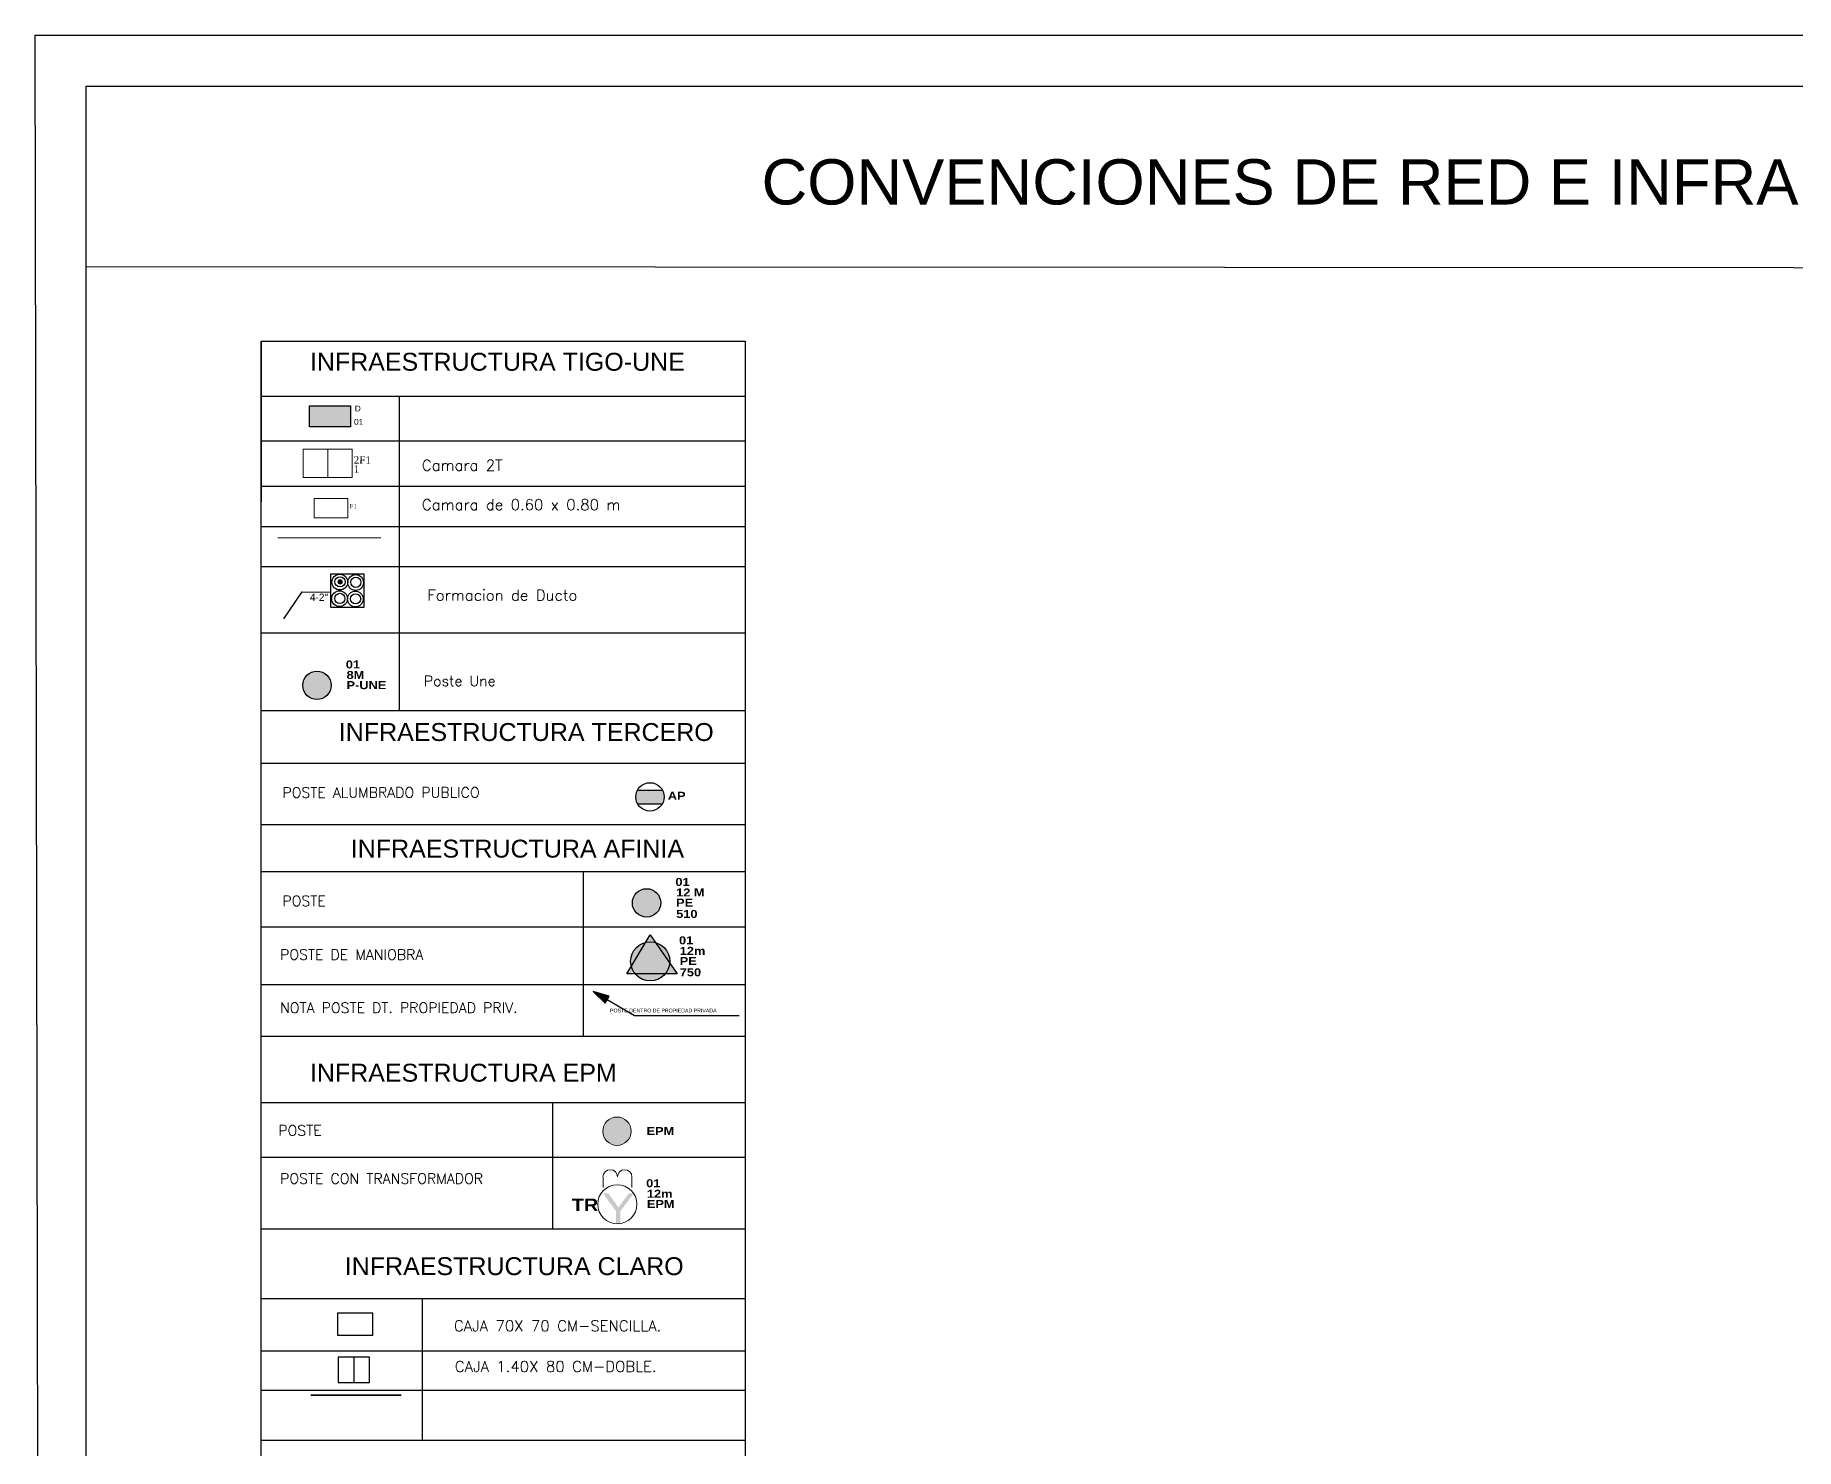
# Model space of a CAD drawing. Header units: inches. Extents: x -75.59 to -67.86, y 4.63 to 13.89.
# Drawn here: x -75.585957 to -75.585067, y 6.271443 to 6.272157 of the extents above; entities that cross this region are included whole.
import ezdxf
from ezdxf.enums import TextEntityAlignment as Align

# ---------------------------------------------------------------- set-up
doc = ezdxf.new("R2010")
doc.units = ezdxf.units.IN
doc.header["$MEASUREMENT"] = 0
doc.linetypes.add('DASHEDX2', pattern=[38.099999999999994, 25.4, -12.7])
for name, color, linetype in [('ALUMBRADO PUBLICO', 7, 'Continuous'), ('CAMARA CLARO', 1, 'Continuous'), ('CANALIZACION TIGO-UNE', 30, 'Continuous'), ('DUC_UTILIZAR', 1, 'Continuous'), ('FORMACION DE DUCTO TIGO-UNE', 30, 'Continuous'), ('POSTE AFINIA CON TRANSFORMADOR', 7, 'Continuous'), ('POSTE DT_PREDIO', 8, 'Continuous'), ('POSTE TIGO_UNE', 30, 'Continuous'), ('POSTES UFINET', 93, 'Continuous'), ('ROTULO', 250, 'Continuous')]:
    doc.layers.add(name, color=color, linetype=linetype)
for name, color, linetype, lineweight in [('CAMARA TIGO-UNE', 30, 'Continuous', 25), ('CANALIZACION CLARO', 1, 'Continuous', 35), ('POSTE EPM', 1, 'Continuous', 20)]:
    doc.layers.add(name, color=color, linetype=linetype, lineweight=lineweight)
doc.layers.add('POSTE AFINIA', color=7, linetype='Continuous', true_color=0x000000)
doc.styles.add('ARIAL_BLACK', font='')
doc.styles.add('BOOK', font='BOOKOS.TTF')
doc.styles.add('romans', font='romans.shx', dxfattribs={"height": 0.5})
doc.styles.get("Standard").update_dxf_attribs({"font": 'arial.ttf'})
doc.styles.add('SWIS721BT', font='swissi.ttf')
doc.styles.get('ARIAL_BLACK').set_extended_font_data('Arial Black', bold=True)
doc.linetypes.add('CERCA_LINE', pattern='A,12.7,-5.08,["X",Standard,S=2.54,R=0,X=-2.54,Y=-1.27],-2.08', length=19.86)

# ---------------------------------------------------------------- blocks, each defined once
blk = doc.blocks.new('Caja_Inst')
at = {"layer": 'CAMARA CLARO'}
blk.add_lwpolyline([(-0.66, 0.41), (-0.6600000000000001, -0.41), (0.6600000000000001, -0.41), (0.6600000000000001, 0.41)], close=True, dxfattribs=at)
at = {"layer": 'CAMARA CLARO', "style": 'romans'}
blk.add_attdef('NCCD', text='', height=1, dxfattribs=at).set_placement((0.0026368952827056, 0.5511880484599417), align=Align.CENTER)
at = {"layer": 'CAMARA CLARO', "style": 'romans', "flags": 1}
blk.add_attdef('UTILIZADO', (0.5331071786338697, -0.5494473870903464), '', height=1, dxfattribs=at)
blk = doc.blocks.new('camara_d')
at = {"layer": 'CAMARA CLARO'}
blk.add_line((-0.66, 0), (0.6600000000000003, 0), dxfattribs=at)
blk.add_lwpolyline([(0.6600000000000003, -0.82), (0.6600000000000003, 0.82), (-0.66, 0.82), (-0.66, -0.82)], close=True, dxfattribs=at)
at = {"layer": 'CAMARA CLARO', "style": 'romans'}
blk.add_attdef('NCCD', text='', height=1, dxfattribs=at).set_placement((0.0218738314486373, 0.944499409998368), align=Align.CENTER)
at = {"layer": 'CAMARA CLARO', "style": 'romans', "flags": 1}
blk.add_attdef('UTILIZADO', (0.5937969466650195, -0.5234937930576571), '', height=1, dxfattribs=at)
blk = doc.blocks.new('CAM 2F1 TIGO-UNE')
at = {"layer": 'CAMARA TIGO-UNE', "lineweight": 0}
for p, q in [((-0.3097077279817313, 0.5508885600138456), (0.3285191798349842, 0.5513232453959063)), ((-0.3089553877944127, -0.5537349343067035), (-0.3097077279817313, 0.5508885600138456)), ((0.3285191798349842, 0.5513232453959063), (0.3292715200223029, -0.5533002489246428)), ((-0.3093315578298643, -0.001423187204636633), (0.3288953498704359, -0.000988501706160605)), ((0.3292715200223029, -0.5533002489246428), (-0.3089553877944127, -0.5537349343067035))]:
    blk.add_line(p, q, dxfattribs=at)
at = {"layer": 'CAMARA TIGO-UNE', "lineweight": 0, "style": 'BOOK'}
for tag, p in [('CONSECUTIVO', (-0.197035068878904, -0.5869666172657162)), ('TIPOCAM', (0.007510607014410198, -0.586097469786182))]:
    blk.add_attdef(tag, p, '', height=0.1656417416767251, rotation=270.0390231682604, dxfattribs=at)
blk = doc.blocks.new('*U490')
at = {"layer": 'CAMARA TIGO-UNE', "lineweight": 0}
for p, q in [((-0.3651208516675979, 0.6314425804885104), (0.3651208515511826, 0.6319399354979396)), ((-0.3642600446473807, -0.6324372905073687), (-0.3651208516675979, 0.6314425804885104)), ((0.3651208515511826, 0.6319399354979396), (0.3659816585713997, -0.6319399354979396)), ((0.3659816585713997, -0.6319399354979396), (-0.3642600446473807, -0.6324372905073687))]:
    blk.add_line(p, q, dxfattribs=at)
at = {"layer": 'CAMARA TIGO-UNE', "lineweight": 0, "style": 'BOOK'}
for tag, p in [('CONSECUTIVO', (0.2115432566830125, 0.6963455847083146)), ('TIPOCAM', (0.00699758078969834, 0.6954764372287805))]:
    blk.add_attdef(tag, p, '', height=0.1656417416767251, rotation=90.03902316761753, dxfattribs=at)
blk = doc.blocks.new('CAM PRIMARIA TIGO-UNE')
h = blk.add_hatch()
h.set_pattern_fill('ANSI31', color=30)
h.set_pattern_definition([(45, (0.6233871834531435, -6.24125661611104), (-0.08838834764831845, 0.08838834764831845), [])])
h.paths.add_polyline_path([(-1.110004335558301e-05, 5.380283539135888e-06), (9.673398277953993e-06, 5.380283539135888e-06), (9.673398277953993e-06, -5.202319614650008e-06), (-1.110004335558301e-05, -5.202319614650008e-06)])
at = {"layer": 'CAMARA TIGO-UNE'}
h = blk.add_hatch(dxfattribs=at)
h.set_pattern_fill('ANSI31', color=256)
h.set_pattern_definition([(45, (0.62339071620681, -6.241258588470184), (-0.08838834764831845, 0.08838834764831845), [])])
h.paths.add_polyline_path([(-1.110004335558301e-05, 5.380283539135888e-06), (9.673398277953993e-06, 5.380283539135888e-06), (9.673398277953993e-06, -5.202319614650008e-06), (-1.110004335558301e-05, -5.202319614650008e-06)])
h = blk.add_hatch(color=256, dxfattribs=at)
h.dxf.hatch_style = 1
h.paths.add_polyline_path([(-1.110004335558301e-05, 5.380283539135888e-06), (9.673398277953993e-06, 5.380283539135888e-06), (9.673398277953993e-06, -5.202319614650008e-06), (-1.110004335558301e-05, -5.202319614650008e-06)])
blk.add_lwpolyline([(-1.110004335558301e-05, 5.380283539135888e-06), (9.673398277953993e-06, 5.380283539135888e-06), (9.673398277953993e-06, -5.202319614650008e-06), (-1.110004335558301e-05, -5.202319614650008e-06)], close=True, dxfattribs=at)
blk = doc.blocks.new('POSTE EPM')
at = {"layer": 'POSTE EPM'}
h = blk.add_hatch(color=256, dxfattribs=at)
h.dxf.hatch_style = 1
h.paths.add_polyline_path([(-0.7165603611372791, -0.002213178443810249, 1), (0.7181609006476137, -0.002213178443810249, 1)])
blk.add_circle((0.0008002697551674487, -0.002213178443810249), 0.7173606308924464, dxfattribs=at)
at = {"layer": 'POSTE EPM', "color": 251, "true_color": 0x545454, "insert": (1.493904126660325, 0.2113818945536856), "char_height": 0.4045303201912708, "attachment_point": 1, "style": 'ARIAL_BLACK'}
blk.add_mtext_dynamic_manual_height_columns('EPM', width=1.339378879624789, gutter_width=1, heights=[0], dxfattribs=at)
at = {"layer": 'POSTE EPM', "color": 251, "true_color": 0x545454, "style": 'ARIAL_BLACK'}
for tag, p in [('NO_POSTE', (1.457402734959505, 0.8535434625485792)), ('ALTURA(m)', (1.495585900030576, 0.3208728036990856))]:
    blk.add_attdef(tag, p, '', height=0.4045303201912708, dxfattribs=at)
at = {"layer": 'POSTE EPM', "color": 251, "true_color": 0x545454, "flags": 1}
for tag, p in [('VANO', (1.48895076401514, -0.7525384660587329)), ('PRIMARIA', (1.48895076401514, -1.184856571430567)), ('TRANSFORMADOR', (1.493904126660325, -1.577423813736825)), ('SECUNDARIA', (1.48895076401514, -1.970053554444218)), ('FIBRA_OPTICA', (1.48895076401514, -2.755250537457869)), ('ILUMINARIA', (1.493904126660325, -2.362652045951044)), ('TELEVISION', (1.48895076401514, -3.147849028964695)), ('DISTANCIA(m)', (1.48895076401514, -3.54044752047152)), ('ATRIBUTO1', (1.48895076401514, -4.732148489755592)), ('TELEFONIA', (1.48895076401514, -3.946951506741942)), ('DIRECCION', (1.48895076401514, -4.339549998248767)), ('ATRIBUTO2', (1.48895076401514, -5.124746981262417)), ('ATRIBUTO3', (1.48895076401514, -5.517345472769242))]:
    blk.add_attdef(tag, p, '', height=0.3282527874904233, dxfattribs=at)
blk = doc.blocks.new('POSTE EPM TR')
at = {"layer": 'POSTE EPM'}
blk.add_hatch(color=256, dxfattribs=at).paths.add_polyline_path([(-0.06726006318820055, -1.00726477909874), (-0.06726006318820055, -0.3484594946973161), (-0.726065347589639, 0.5465212690178269), (-0.4525990031211222, 0.5465212690178269), (-0.116981216727936, 0.07417031039038946), (-0.1045509283430306, 0.06174002200545559), (-0.0921206399580683, 0.03687944523559139), (-0.07969035157313442, 0.02444915685066107), (-0.06726006318820055, -0.0004114199192031265), (-0.05482977480329509, -0.01284170830414055), (-0.04239948641836122, -0.03770228507400475), (-0.02996919803339892, -0.05013257345893507), (-0.01753890964846505, -0.07499315022879927), (-0.005108621263531177, -0.08742343861372959), (0.007321667121374276, -0.09985372699866346), (0.01975195550630815, -0.1247143037685312), (0.03218224389124202, -0.1371445921534615), (0.04461253227620432, -0.1620051689233257), (0.05704282066110977, -0.1744354573082596), (0.05704282066110977, -0.1868657456931899), (0.06947310904604365, -0.1620051689233257), (0.08190339743097752, -0.1495748805383954), (0.09433368581588297, -0.1371445921534615), (0.09433368581588297, -0.1122840153836009), (0.1067639742008737, -0.09985372699866346), (0.1191942625857791, -0.08742343861372959), (0.131624550970713, -0.06256286184386894), (0.1440548393556469, -0.05013257345893507), (0.1564851277405523, -0.02527199668907087), (0.1689154161255146, -0.01284170830414055), (0.1813457045104485, 0.01201886846572719), (0.2062062812802878, 0.02444915685066107), (0.2186365696652217, 0.04930973362052526), (0.2310668580501556, 0.07417031039038946), (0.2434971464351179, 0.08660059877531978), (0.2434971464351179, 0.08660059877531978), (0.5791149328283041, 0.5465212690178269), (0.840150988911887, 0.5465212690178269), (0.1564851277405523, -0.3484594946973161), (0.1564851277405523, -1.00726477909874)])
at = {"layer": 'POSTE EPM', "lineweight": 0}
blk.add_lwpolyline([(0.7407086818323876, 1.373171867360806, 0.9999380375311039), (0.007311318052757088, 1.373134119076255, 0.9999380375305137), (-0.7260756966635711, 1.373134119070311)], format="xyb", dxfattribs=at)
for points in [[(-0.7136350592047052, 1.36692030242337), (-0.7136350592047052, 0.8448481902562044)], [(0.7407086818323876, 0.8448481902562044), (0.7407086818323876, 1.36692030242337)]]:
    blk.add_lwpolyline(points, dxfattribs=at)
blk.add_circle((0.001108792577014128, -0.006628833760299102), 0.988210196253369, dxfattribs=at)
at = {"layer": 'POSTE EPM', "insert": (-2.297282734857781, 0.2786238659183624), "char_height": 0.62496041, "attachment_point": 1, "style": 'ARIAL_BLACK'}
blk.add_mtext_dynamic_manual_height_columns('TR', width=1.339378879624789, gutter_width=1, heights=[0], dxfattribs=at)
at = {"layer": 'POSTE EPM', "color": 251, "true_color": 0x545454, "insert": (1.493904126660325, 0.2113818945536856), "char_height": 0.4045303201912708, "attachment_point": 1, "style": 'ARIAL_BLACK'}
blk.add_mtext_dynamic_manual_height_columns('EPM', width=1.339378879624789, gutter_width=1, heights=[0], dxfattribs=at)
at = {"layer": 'POSTE EPM', "color": 251, "true_color": 0x545454, "style": 'ARIAL_BLACK'}
for tag, p in [('NO_POSTE', (1.457402734959505, 0.8535434625485792)), ('ALTURA(m)', (1.495585900030576, 0.3208728036990856))]:
    blk.add_attdef(tag, p, '', height=0.4045303201912708, dxfattribs=at)
at = {"layer": 'POSTE EPM', "color": 251, "true_color": 0x545454, "flags": 1}
for tag, p in [('PRIMARIA', (1.48895076401514, -1.184856571430567)), ('TRANSFORMADOR', (1.493904126660325, -1.577423813736825)), ('SECUNDARIA', (1.48895076401514, -1.970053554444218)), ('FIBRA_OPTICA', (1.48895076401514, -2.755250537457869)), ('ILUMINARIA', (1.493904126660325, -2.362652045951044)), ('TELEVISION', (1.48895076401514, -3.147849028964695)), ('DISTANCIA(m)', (1.48895076401514, -3.54044752047152)), ('ATRIBUTO1', (1.48895076401514, -4.709177207617145)), ('TELEFONIA', (1.508925531085929, -3.930801923052047)), ('DIRECCION', (1.508925531085929, -4.323400414558872)), ('ATRIBUTO2', (1.48895076401514, -5.10177569912397)), ('ATRIBUTO3', (1.48895076401514, -5.494374190630795))]:
    blk.add_attdef(tag, p, '', height=0.3282527874904233, dxfattribs=at)
blk = doc.blocks.new('DUC_UTILIZAR')
at = {"layer": 'DUC_UTILIZAR', "lineweight": 5}
h = blk.add_hatch(color=0, dxfattribs=at)
edge = h.paths.add_edge_path()
edge.add_arc((3.734103195540683e-07, -1.173386832409307e-05), 0.1373816321395313, 0, 360)
at = {"layer": 'DUC_UTILIZAR', "color": 0, "lineweight": 5}
blk.add_circle((3.734103195540683e-07, -1.173386832409307e-05), 0.1373816321395313, dxfattribs=at)
blk.add_circle((3.734103195540683e-07, -1.173386832409307e-05), 0.1373816321395313, dxfattribs=at)
blk = doc.blocks.new('POSTE UNE')
at = {"layer": 'POSTE TIGO_UNE'}
h = blk.add_hatch(color=30, dxfattribs=at)
h.dxf.hatch_style = 1
h.paths.add_polyline_path([(-0.7165603611372791, -0.002213178443810249, 1), (0.7181609006476137, -0.002213178443810249, 1)])
at = {"layer": 'POSTE TIGO_UNE', "color": 30}
blk.add_circle((0.0008002697551674487, -0.002213178443810249), 0.7173606308924464, dxfattribs=at)
at = {"layer": 'POSTE TIGO_UNE', "color": 251, "true_color": 0x545454, "insert": (1.493904126660325, 0.2113818945536856), "char_height": 0.4045303201912708, "attachment_point": 1, "style": 'ARIAL_BLACK'}
blk.add_mtext_dynamic_manual_height_columns('P-UNE', width=1.339378879624789, gutter_width=1, heights=[0], dxfattribs=at)
at = {"layer": 'POSTE TIGO_UNE', "color": 251, "true_color": 0x545454, "style": 'ARIAL_BLACK'}
for tag, p in [('NO_POSTE', (1.457402734959505, 0.8535434625485792)), ('ALTURA(m)', (1.495585900030576, 0.3208728036990856))]:
    blk.add_attdef(tag, p, '', height=0.4045303201912708, dxfattribs=at)
at = {"layer": 'POSTE TIGO_UNE', "color": 251, "true_color": 0x545454, "flags": 1}
for tag, p in [('VANO', (1.48895076401514, -0.6002848621782086)), ('RECEPTOR_OPTICO', (1.48895076401514, -0.9932428456044686)), ('AMPLIFICADOR', (1.48895076401514, -1.873956057829494)), ('FUENTE', (1.48895076401514, -1.415654026839592)), ('TELEVISION', (1.48895076401514, -2.899621655791918)), ('FIBRA_OPTICA_EXISTENTE', (1.48895076401514, -2.360948992371792)), ('ESTADO_DEL_POSTE', (1.48895076401514, -3.400274124059624)), ('DIRECCION', (1.48895076401514, -3.852447516899002)), ('ATRIBUTO1', (1.48895076401514, -4.245046008405827)), ('ATRIBUTO2', (1.48895076401514, -4.637644499912652)), ('ATRIBUTO3', (1.48895076401514, -5.030242991419477))]:
    blk.add_attdef(tag, p, '', height=0.3282527874904233, dxfattribs=at)
blk = doc.blocks.new('POSTE AFINIA')
at = {"layer": 'POSTE AFINIA'}
h = blk.add_hatch(color=7, dxfattribs=at)
h.dxf.hatch_style = 1
h.paths.add_polyline_path([(-0.7165603611372791, -0.002213178443810249, 1), (0.7181609006476137, -0.002213178443810249, 1)])
at = {"layer": 'POSTE AFINIA', "color": 7}
blk.add_circle((0.0008002697551674487, -0.002213178443810249), 0.7173606308924464, dxfattribs=at)
at = {"layer": 'POSTE AFINIA', "color": 7, "insert": (1.493904126660325, 0.2113818945536856), "char_height": 0.4045303201912708, "attachment_point": 1, "style": 'ARIAL_BLACK'}
blk.add_mtext_dynamic_manual_height_columns('PE', width=1.339378879624789, gutter_width=1, heights=[0], dxfattribs=at)
at = {"layer": 'POSTE AFINIA', "color": 7, "style": 'ARIAL_BLACK'}
for tag, p in [('NO_POSTE', (1.457402734959505, 0.8535434625485792)), ('ALTURA(m)', (1.495585900030576, 0.3208728036990856)), ('RESISTENCIA_DE_POSTE', (1.495585900030576, -0.7638056536155275))]:
    blk.add_attdef(tag, p, '', height=0.4045303201912708, dxfattribs=at)
at = {"layer": 'POSTE AFINIA', "color": 251, "true_color": 0x545454, "flags": 1}
for tag, p in [('NODO', (1.48895076401514, -1.183936732592386)), ('VANO', (1.48895076401514, -2.019512495410389)), ('DIRECCION', (1.48895076401514, -1.606739689715116)), ('NIVEL_DE_TENSION', (1.48895076401514, -2.402219147194828)), ('EQUPOS_DE_MANIOBRA', (1.493904126660325, -2.846005492671352)), ('ALUMBRADO', (1.493904126660325, -3.315490165837431)), ('MATERIAL', (1.48895076401514, -3.784613041296485)), ('ESTADO', (1.48895076401514, -4.224113679980848)), ('RETENIDA', (1.48895076401514, -4.666840878879618)), ('FIBRA_OPTICA_EXISTENTES', (1.48895076401514, -5.607165586795215)), ('CAJAS_DE_EMPALME_EXISTENTE', (1.48895076401514, -6.057546520389714)), ('RESERVAS_EXISTENTES', (1.48895076401514, -6.615927900623099)), ('NAP_O_CTO_EXISTENTES', (1.48895076401514, -7.139479729609896)), ('TAP', (1.48895076401514, -7.626277934085929)), ('SPLITER/HFC', (1.48895076401514, -8.047328576947786)), ('AMPLIFICADOR_HFC_EXISTENTES', (1.48895076401514, -8.582112299611158)), ('FUENTE_HFC_EXISTENTES', (1.48895076401514, -9.01693747484424)), ('RECEPTOR_O_NODO_OPTICO_HFC_EXISTENTES', (1.48895076401514, -9.547058460106019)), ('FIBRA_OPTICA_PROYECTADA', (1.48895076401514, -10.04326085625912)), ('CAJAS_DE_EMPALME_PROYECTADA', (1.48895076401514, -10.52529068110091)), ('NAP_O_CTO_PROYECTADAS', (1.48895076401514, -10.96325507849903)), ('HERRAJES_PROYECTADOS', (1.48895076401514, -11.4993895185718)), ('RESERVAS_PROYECTADAS', (1.48895076401514, -11.93916984463883)), ('BAJANTES_PROYECTADOS', (1.48895076401514, -12.40572333363805))]:
    blk.add_attdef(tag, p, '', height=0.3282527874904233, dxfattribs=at)
blk = doc.blocks.new('POSTE AFINIA DE MANIOBRA')
at = {"layer": 'POSTE AFINIA CON TRANSFORMADOR', "true_color": 0xffffff}
h = blk.add_hatch(color=7, dxfattribs=at)
h.dxf.hatch_style = 1
h.paths.add_polyline_path([(-1.181833879260424, -0.6295316152939705), (0.001108792577014128, 1.326518629216238), (1.362064054771992, -0.6295316152939705)])
at = {"layer": 'POSTE AFINIA CON TRANSFORMADOR', "true_color": 0x000000}
h = blk.add_hatch(color=18, dxfattribs=at)
h.dxf.hatch_style = 1
edge = h.paths.add_edge_path()
edge.add_arc((0.001108792577014128, -0.006628833760299102), 0.988210196253369, 0, 360)
at = {"layer": 'POSTE AFINIA CON TRANSFORMADOR'}
blk.add_lwpolyline([(-1.181833879260424, -0.6295316152939705), (0.001108792577014128, 1.326518629216238), (1.362064054771992, -0.6295316152939705)], close=True, dxfattribs=at)
at = {"layer": 'POSTE AFINIA CON TRANSFORMADOR', "color": 7}
blk.add_circle((0.001108792577014128, -0.006628833760299102), 0.988210196253369, dxfattribs=at)
at = {"layer": 'POSTE AFINIA CON TRANSFORMADOR', "color": 7, "insert": (1.493904126660325, 0.2113818945536856), "char_height": 0.4045303201912708, "attachment_point": 1, "style": 'ARIAL_BLACK'}
blk.add_mtext_dynamic_manual_height_columns('PE', width=1.339378879624789, gutter_width=1, heights=[0], dxfattribs=at)
at = {"layer": 'POSTE AFINIA CON TRANSFORMADOR', "color": 7, "style": 'ARIAL_BLACK'}
for tag, p in [('NO_POSTE', (1.457402734959505, 0.8535434625485792)), ('ALTURA(m)', (1.495585900030576, 0.3208728036990856)), ('RESISTENCIA_DE_POSTE', (1.495585900030576, -0.7638056536155275))]:
    blk.add_attdef(tag, p, '', height=0.4045303201912708, dxfattribs=at)
at = {"layer": 'POSTE AFINIA CON TRANSFORMADOR', "color": 251, "true_color": 0x545454, "flags": 1}
for tag, p in [('NODO', (1.48895076401514, -1.183936732592386)), ('VANO', (1.48895076401514, -2.019512495410389)), ('DIRECCION', (1.48895076401514, -1.606739689715116)), ('NIVEL_DE_TENSION', (1.48895076401514, -2.402219147194828)), ('EQUPOS_DE_MANIOBRA', (1.493904126660325, -2.846005492671352)), ('ALUMBRADO', (1.493904126660325, -3.315490165837431)), ('MATERIAL', (1.48895076401514, -3.784613041296485)), ('ESTADO', (1.48895076401514, -4.224113679980848)), ('RETENIDA', (1.48895076401514, -4.666840878879618)), ('FIBRA_OPTICA_EXISTENTES', (1.48895076401514, -5.607165586795215)), ('CAJAS_DE_EMPALME_EXISTENTE', (1.48895076401514, -6.057546520389714)), ('RESERVAS_EXISTENTES', (1.48895076401514, -6.615927900623099)), ('NAP_O_CTO_EXISTENTES', (1.48895076401514, -7.139479729609896)), ('TAP', (1.48895076401514, -7.626277934085929)), ('SPLITER/HFC', (1.48895076401514, -8.047328576947786)), ('AMPLIFICADOR_HFC_EXISTENTES', (1.48895076401514, -8.582112299611158)), ('FUENTE_HFC_EXISTENTES', (1.48895076401514, -9.01693747484424)), ('RECEPTOR_O_NODO_OPTICO_HFC_EXISTENTES', (1.48895076401514, -9.547058460106019)), ('FIBRA_OPTICA_PROYECTADA', (1.48895076401514, -10.04326085625912)), ('CAJAS_DE_EMPALME_PROYECTADA', (1.48895076401514, -10.52529068110091)), ('NAP_O_CTO_PROYECTADAS', (1.48895076401514, -10.96325507849903)), ('HERRAJES_PROYECTADOS', (1.48895076401514, -11.4993895185718)), ('RESERVAS_PROYECTADAS', (1.48895076401514, -11.93916984463883)), ('BAJANTES_PROYECTADOS', (1.48895076401514, -12.40572333363805))]:
    blk.add_attdef(tag, p, '', height=0.3282527874904233, dxfattribs=at)
blk = doc.blocks.new('*U464')
at = {"layer": 'POSTE DT_PREDIO'}
h = blk.add_hatch(color=8, dxfattribs=at)
h.dxf.hatch_style = 1
h.paths.add_polyline_path([(0.02842824948420069, 0.6843754222793388), (0.134369485692664, 0.6540697736826901), (0.107644329152069, 0.6077804447136074)])
at = {"layer": 'POSTE DT_PREDIO', "color": 8}
blk.add_lwpolyline([(0.107644329152069, 0.6077804447136073), (0.134369485692664, 0.6540697736826901), (0.02842824948420069, 0.6843754222793388)], close=True, dxfattribs=at)
for points in [[(0.1210069074223665, 0.6309251091981487), (0.3034503130816583, 0.5255913598301147)], [(0.3034503130816583, 0.5255913598301147), (1.003450313081658, 0.5255913598301147)]]:
    blk.add_lwpolyline(points, dxfattribs=at)
at = {"layer": 'POSTE DT_PREDIO', "color": 8, "linetype": 'CERCA_LINE', "ltscale": 0.5}
blk.add_attdef('OBSERVACION', text='', height=0.025, dxfattribs=at).set_placement((0.4968735991256893, 0.5457517800601751), align=Align.CENTER)
blk = doc.blocks.new('POSTE ALUMBRADO')
at = {"layer": 'ALUMBRADO PUBLICO'}
h = blk.add_hatch(color=256, dxfattribs=at)
h.dxf.hatch_style = 1
edge = h.paths.add_edge_path()
edge.add_arc((0.0008002697551732219, -0.002213178443808528), 0.7173606308924405, 329.2325913195247, 388.9533678828048)
edge.add_line((0.628500862111096, 0.3450593962153833), (-0.6269003226007613, 0.3450593962153837))
edge.add_arc((0.0008002697551668936, -0.00221317844380981), 0.7173606308924462, 151.0466321171953, 210.7674086804753)
edge.add_line((-0.6155925848795061, -0.3691820102398183), (0.617193124389841, -0.3691820102398182))
for points in [[(-0.6269003226007612, 0.3450593962153832), (0.6285008621110961, 0.3450593962153832)], [(0.617193124389841, -0.3691820102398182), (-0.6155925848795059, -0.3691820102398182)]]:
    blk.add_lwpolyline(points, dxfattribs=at)
blk.add_circle((0.0008002697551674487, -0.002213178443810249), 0.7173606308924464, dxfattribs=at)
at = {"layer": 'ALUMBRADO PUBLICO', "color": 251, "insert": (0.9039417114685833, 0.2549571318806159), "char_height": 0.4045303201912708, "attachment_point": 1, "style": 'ARIAL_BLACK'}
blk.add_mtext_dynamic_manual_height_columns('AP', width=1.265596857443544, gutter_width=1, heights=[0], dxfattribs=at)
at = {"layer": 'ALUMBRADO PUBLICO', "color": 251, "true_color": 0x545454, "flags": 1}
for tag, p in [('ALTURA', (1.48895076401514, -0.5657464831487644)), ('DIRECCION', (1.48895076401514, -1.085984444107826)), ('VANO', (1.48895076401514, -1.498757249803099)), ('ALUMBRADO', (1.493904126660325, -1.97955927844778)), ('MATERIAL', (1.48895076401514, -2.448682153906834)), ('ESTADO', (1.48895076401514, -2.888182792591197)), ('RETENIDA', (1.48895076401514, -3.330909991489967)), ('FIBRA_OPTICA_EXISTENTES', (1.48895076401514, -3.829731617259316))]:
    blk.add_attdef(tag, p, '', height=0.3282527874904233, dxfattribs=at)

msp = doc.modelspace()

# ---------------------------------------------------------------- hatches: boundary and pattern name
at = {"layer": 'DUC_UTILIZAR', "lineweight": 5}
h = msp.add_hatch(color=1, dxfattribs=at)
h.set_gradient(color1=(249, 6, 6), color2=(249, 11, 11), one_color=1, tint=0.5099999904632568)
edge = h.paths.add_edge_path()
edge.add_arc((-75.58580312830684, 6.27188105730835), 1.067472980129786e-06, 0, 360)
h = msp.add_hatch(color=1, dxfattribs=at)
h.set_gradient(color1=(249, 6, 6), color2=(249, 11, 11), one_color=1, tint=0.5099999904632568)
edge = h.paths.add_edge_path()
edge.add_arc((-75.58580312830684, 6.27188105730835), 1.067472980129786e-06, 0, 360)

# ---------------------------------------------------------------- linework, layer by layer
at = {"color": 2}
for points in [[(-75.58595717644086, 6.272157409516397), (-75.5841800542553, 6.272157409516397), (-75.58417761790089, 6.270793147988045), (-75.58595474008645, 6.270793147988045)], [(-75.58593147329158, 6.27213170636712), (-75.58420575740503, 6.27213170636712), (-75.58420575740503, 6.270818776870713), (-75.58593147329158, 6.270818776870713)]]:
    msp.add_lwpolyline(points, close=True, dxfattribs=at)
msp.add_lwpolyline([(-75.58420575740503, 6.272039289541838), (-75.58593147329158, 6.272040352931001)], dxfattribs=at)
at = {"color": 0}
for points in [[(-75.58584289700406, 6.272002728648475), (-75.58559837070835, 6.272002733535211)], [(-75.5855983707084, 6.271553866662979), (-75.58584289700738, 6.271553866667249)]]:
    msp.add_lwpolyline(points, dxfattribs=at)
at = {"layer": 'CANALIZACION CLARO'}
msp.add_line((-75.58581789769465, 6.271469952595018), (-75.5857722448709, 6.271469952595018), dxfattribs=at)
at = {"layer": 'CANALIZACION TIGO-UNE', "linetype": 'DASHEDX2', "lineweight": 20, "ltscale": 0.02}
msp.add_line((-75.58583455670089, 6.271903356236572), (-75.58578253287448, 6.271903356236572), dxfattribs=at)
at = {"layer": 'DUC_UTILIZAR', "color": 1, "lineweight": 5}
msp.add_circle((-75.58580312830684, 6.27188105730835), 1.067472980129786e-06, dxfattribs=at)
msp.add_circle((-75.58580312830684, 6.27188105730835), 1.067472980129786e-06, dxfattribs=at)
at = {"layer": 'FORMACION DE DUCTO TIGO-UNE', "linetype": 'Continuous'}
msp.add_lwpolyline([(-75.58580783265367, 6.271885114381615), (-75.58579116083503, 6.271885114381615), (-75.58579116083503, 6.271868114864255), (-75.58580783265367, 6.271868114864255)], close=True, dxfattribs=at)
msp.add_lwpolyline([(-75.5858315002758, 6.271862316699203), (-75.58582224316979, 6.271876055438104), (-75.58580783265367, 6.271875894373413)], dxfattribs=at)
for centre, radius in [((-75.58580335756966, 6.271872596810227), 3.981703363147454e-06), ((-75.58580324598141, 6.271880945022208), 3.981703363147454e-06), ((-75.58580312830665, 6.271881057308307), 2.578847207408884e-06), ((-75.58579536330973, 6.271872388012299), 3.981703363147454e-06), ((-75.58579525172148, 6.271880736224284), 3.981703363147454e-06), ((-75.58579513404669, 6.271880848510397), 2.578847207408884e-06), ((-75.58580323989489, 6.271872709096322), 2.578847207408884e-06), ((-75.58579524563494, 6.271872500298412), 2.578847207408884e-06)]:
    msp.add_circle(centre, radius, dxfattribs=at)
at = {"layer": 'ROTULO', "color": 0, "linetype": 'Continuous'}
for p, q in [((-75.58584289700926, 6.271447219814187), (-75.58584289700926, 6.272002733535211)), ((-75.58584289700406, 6.272002728649643), (-75.58584289700508, 6.27192149001796)), ((-75.58584289700926, 6.271297786949889), (-75.58584289700406, 6.272002728649643)), ((-75.58559837070835, 6.27200272865363), (-75.58559837070597, 6.271297786949889)), ((-75.58584289700659, 6.271975008519122), (-75.58559837070801, 6.271975008519122)), ((-75.58584289700494, 6.27195229928794), (-75.58559837070057, 6.27195229928794)), ((-75.58584289701194, 6.271929479462586), (-75.58559837070757, 6.271929479462586)), ((-75.58584289701194, 6.271909140458125), (-75.58559837070757, 6.271909140458125)), ((-75.58584289701194, 6.271888801453664), (-75.58559837070757, 6.271888801453664)), ((-75.58584289701194, 6.271855297606405), (-75.58559837070757, 6.271855297606405)), ((-75.58584289700939, 6.271816070276836), (-75.58559837070501, 6.271816070276836)), ((-75.58584289701278, 6.271789483162774), (-75.58559837070841, 6.271789483162774)), ((-75.58584289701278, 6.271758480521958), (-75.58559837070841, 6.271758480521958)), ((-75.58584289700605, 6.27173469105716), (-75.58559837070746, 6.271734691057161)), ((-75.58568019996044, 6.271734691057161), (-75.58568019996041, 6.271651344598983)), ((-75.58584289700605, 6.271706708180019), (-75.58559837070746, 6.27170670818002)), ((-75.58584289702048, 6.271677464422231), (-75.58559837071611, 6.271677464422231)), ((-75.58584289701369, 6.271651344598984), (-75.58559837070932, 6.271651344598984)), ((-75.58584289701017, 6.271617840751725), (-75.58559837070771, 6.271617840752226)), ((-75.58584289700838, 6.271590292169313), (-75.58559837070608, 6.271590292169817)), ((-75.58584289700799, 6.271518875908482), (-75.58559837070757, 6.271518875908482)), ((-75.58576168988995, 6.271518875908482), (-75.58576168988995, 6.271447214928317)), ((-75.58584289700882, 6.271472522086997), (-75.58559837070757, 6.271472522086997)), ((-75.58584289701209, 6.271447214928317), (-75.58559837070803, 6.271447214928591)), ((-75.58584289700926, 6.271447214928317), (-75.58559837070489, 6.271447214928317))]:
    msp.add_line(p, q, dxfattribs=at)
at = {"layer": 'ROTULO', "color": 0}
msp.add_line((-75.58584289700846, 6.271492334430045), (-75.58559837070757, 6.271492334430048), dxfattribs=at)
at = {"layer": 'ROTULO', "color": 0, "linetype": 'Continuous'}
for points in [[(-75.58577315415769, 6.271975008519122), (-75.58577315415769, 6.271816070276836)], [(-75.58569572215643, 6.271617840752027), (-75.58569572215755, 6.271553866664677)]]:
    msp.add_lwpolyline(points, dxfattribs=at)

# ---------------------------------------------------------------- block references
at = {"layer": 'ALUMBRADO PUBLICO', "color": 0, "xscale": 1.000000000295132e-05, "yscale": 1.000000000295132e-05, "zscale": 1.000000000295132e-05}
msp.add_blockref('POSTE ALUMBRADO', (-75.58564651440274, 6.271772409500197), dxfattribs=at)
at = {"layer": 'CAMARA CLARO', "xscale": 1.360889182604433e-05, "yscale": 1.360889182604433e-05, "zscale": 1.360889182604433e-05}
msp.add_blockref('Caja_Inst', (-75.58579550400182, 6.271505864135934), dxfattribs=at)
at = {"layer": 'CAMARA CLARO', "xscale": 9.631345025790283e-06, "yscale": 9.631345025790283e-06, "zscale": 9.631345025790283e-06, "rotation": 270}
msp.add_blockref('camara_d', (-75.58579618261211, 6.271482786891513), dxfattribs=at)
at = {"layer": 'CAMARA TIGO-UNE'}
ref = msp.add_blockref('CAM PRIMARIA TIGO-UNE', (-75.58580742494406, 6.271964628047606), dxfattribs=at)
ref.add_attrib('CONSECUTIVO', '01', (-75.5857960462739, 6.271960456038141), dxfattribs={"height": 3.000000000885396e-06})
ref.add_attrib('TIPO_CAM', 'D', (-75.58579569126697, 6.271967200817469), dxfattribs={"height": 3.000000000885396e-06})
at = {"layer": 'CAMARA TIGO-UNE', "xscale": 2.241326566154797e-05, "yscale": 2.241326566154797e-05, "zscale": 2.241326566154797e-05, "rotation": 89.78943639816923}
msp.add_blockref('CAM 2F1 TIGO-UNE', (-75.58580935698481, 6.271940752446491), dxfattribs=at).add_auto_attribs({'CONSECUTIVO': '1', 'TIPOCAM': '2F1'})
at = {"layer": 'CAMARA TIGO-UNE'}
ref = msp.add_blockref('*U490', (-75.58580764207234, 6.271918324298238), dxfattribs=dict(at, xscale=1.347472926576958e-05, yscale=1.347472926576958e-05, zscale=1.347472926576958e-05, rotation=269.9366643017322))
ref.add_attrib('TIPOCAM', 'F1', (-75.58579827082559, 6.271918219648541), dxfattribs={"lineweight": 0, "height": 2.231977624204411e-06, "rotation": 359.9756874693497, "style": 'BOOK'})
at = {"layer": 'DUC_UTILIZAR', "color": 1, "xscale": 7.929859701871786e-06, "yscale": 7.929859701871786e-06, "zscale": 7.929859701871786e-06}
msp.add_blockref('DUC_UTILIZAR', (-75.5858031283096, 6.271881057401356), dxfattribs=at)
at = {"layer": 'POSTE AFINIA', "color": 18, "true_color": 0x000000, "xscale": 1.000000000295132e-05, "yscale": 1.000000000295132e-05, "zscale": 1.000000000295132e-05}
msp.add_blockref('POSTE AFINIA', (-75.58564820919315, 6.271718827542636), dxfattribs=at).add_auto_attribs({'NO_POSTE': '01', 'RESISTENCIA_DE_POSTE': '510', 'ALTURA(m)': '12 M'})
at = {"layer": 'POSTE DT_PREDIO', "xscale": 7.561834717770827e-05, "yscale": 7.561834717770827e-05, "zscale": 7.561834717770827e-05}
msp.add_blockref('*U464', (-75.58567730312699, 6.271622175435563), dxfattribs=at).add_auto_attribs({'OBSERVACION': 'POSTE DENTRO DE PROPIEDAD PRIVADA'})
at = {"layer": 'POSTE EPM', "xscale": 1.000000000295132e-05, "yscale": 1.000000000295132e-05, "zscale": 1.000000000295132e-05}
msp.add_blockref('POSTE EPM', (-75.58566318114529, 6.271603398085203), dxfattribs=at)
msp.add_blockref('POSTE EPM TR', (-75.58566298643957, 6.271566525383212), dxfattribs=at).add_auto_attribs({'NO_POSTE': '01', 'ALTURA(m)': '12m'})
at = {"layer": 'POSTE TIGO_UNE', "xscale": 1.000000000295132e-05, "yscale": 1.000000000295132e-05, "zscale": 1.000000000295132e-05}
msp.add_blockref('POSTE UNE', (-75.5858147910216, 6.271828777548101), dxfattribs=at).add_auto_attribs({'NO_POSTE': '01', 'ALTURA(m)': '8M'})
at = {"layer": 'POSTES UFINET', "xscale": 1.000000000295132e-05, "yscale": 1.000000000295132e-05, "zscale": 1.000000000295132e-05}
msp.add_blockref('POSTE AFINIA DE MANIOBRA', (-75.58564638852867, 6.271689311101305), dxfattribs=at).add_auto_attribs({'NO_POSTE': '01', 'RESISTENCIA_DE_POSTE': '750', 'ALTURA(m)': '12m'})

# ---------------------------------------------------------------- texts
at = {"color": 0, "lineweight": 0, "style": 'SWIS721BT'}
for s, p in [('INFRAESTRUCTURA TIGO-UNE', (-75.58581834903376, 6.271987811518628)), ('INFRAESTRUCTURA TERCERO', (-75.58580374107787, 6.271800650537302)), ('INFRAESTRUCTURA AFINIA', (-75.58579766881886, 6.271741694698778)), ('INFRAESTRUCTURA EPM', (-75.58581834903376, 6.27162843650154)), ('INFRAESTRUCTURA CLARO', (-75.58580070466184, 6.271530642693888))]:
    msp.add_text(s, height=9.043281951705167e-06, dxfattribs=at).set_placement(p)
at = {"color": 0, "style": 'romans'}
for s, p in [('Camara 2T', (-75.58576176422633, 6.271937252944945)), ('Camara de 0.60 x 0.80 m', (-75.58576173231694, 6.27191733877038)), ('Formacion de Ducto', (-75.58575894289226, 6.271871603393387)), ('CAJA 70X 70 CM-SENCILLA.', (-75.58574554543338, 6.271502231841067)), ('CAJA 1.40X 80 CM-DOBLE.', (-75.5857450866454, 6.271481707545083))]:
    msp.add_text(s, height=5.507648147034332e-06, dxfattribs=at).set_placement(p)
at = {"lineweight": 0, "style": 'romans'}
for s, rotation, p in [(' Poste Une', 0.01858119770741231, (-75.5857643196761, 6.271828392803346)), ('POSTE ALUMBRADO PUBLICO', 0.01858119770741231, (-75.585832253733, 6.271771977006295)), ('POSTE', 0.01858119770741231, (-75.585832253733, 6.271717145397656)), ('POSTE DE MANIOBRA', 0.01857893111713058, (-75.58583343422175, 6.27169002301549)), ('NOTA POSTE DT. PROPIEDAD PRIV.', 0.01857893111713058, (-75.58583343422175, 6.271663187659507)), ('POSTE', 0.01858119770741231, (-75.58583432698445, 6.271601168783777)), ('POSTE CON TRANSFORMADOR', 0.01857893111713058, (-75.58583343422444, 6.271576804531522))]:
    msp.add_text(s, height=5.216107796109255e-06, rotation=rotation, dxfattribs=at).set_placement(p)
at = {"color": 2, "insert": (-75.58559008548833, 6.272094703681639), "char_height": 2.288818359375001e-05, "attachment_point": 1}
msp.add_mtext_dynamic_manual_height_columns('{\\C256;CONVENCIONES DE RED E INFRAESTRUCTURA DE TERCEROS}', width=0.001009857901464351, gutter_width=7.62939453125e-06, heights=[0], dxfattribs=at)
at = {"layer": 'FORMACION DE DUCTO TIGO-UNE'}
msp.add_text('4-2"', height=3.642484489782665e-06, dxfattribs=at).set_placement((-75.58581834755398, 6.271871481741663))

doc.saveas('drawing.dxf')
